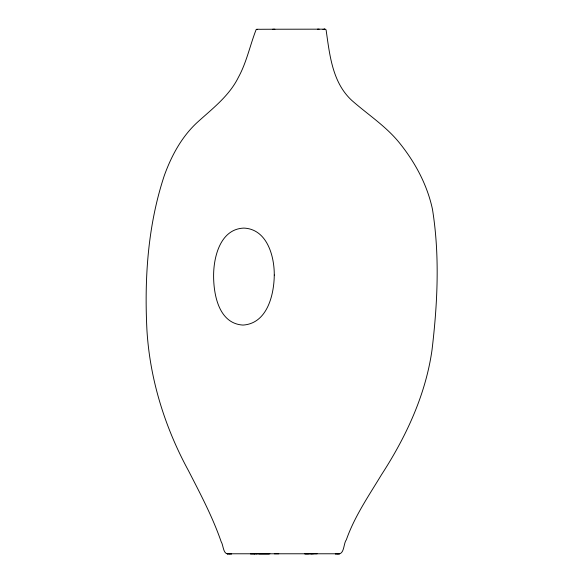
<?xml version="1.0" encoding="UTF-8"?>
<svg xmlns="http://www.w3.org/2000/svg" width="583" height="583" viewBox="0 0 583 583"><rect width="100%" height="100%" fill="white"/><g stroke="black" fill="none" stroke-linecap="round" stroke-linejoin="round"><path stroke-width="0.87" d="M322.953 29.449L324.614 29.165L317.524 29.172M274.914 29.23L262.08 29.274C260.142 29.42 258.109 29.033 256.207 29.427C250.056 45.11 246.653 62.315 238.396 77.32C229.381 95.634 212.963 108.227 198.154 121.599C182.1 136.007 171.621 155.34 164.362 175.417C147.878 224.972 144.307 277.996 146.923 329.876C149.853 379.278 164.872 427.383 188.498 470.736C200.392 493.896 212.642 517.048 221.176 541.716C223.653 545.477 222.837 555.577 229.789 553.835M324.826 29.15L324.512 29.165C325.241 29.012 326.05 29.398 326.137 30.207C329.686 54.875 332.317 82.305 351.644 100.276C367.735 114.53 386.143 126.256 399.698 143.207C415.227 162.526 427.244 184.898 432.462 209.253C439.925 255.762 437.549 303.473 432.003 350.077C425.59 395.114 406.001 436.9 381.457 474.773C368.733 495.834 354.559 516.4 346.346 539.785C343.241 543.626 344.684 555.38 337.12 553.835M338.942 553.806L339.59 553.777L229.126 553.784M336.325 553.835L335.334 553.85L338.169 553.828M254.254 553.784L254.946 553.777L250.413 553.777L256.593 553.777M269.113 553.843L255.842 553.843M319.141 29.172L272.727 29.237M258.983 553.777L269.914 553.777M305.237 553.777L308.56 553.777M310.965 553.777L317.123 553.777M274.309 553.777L278.769 553.777M304.639 553.843L312.043 553.85M312.612 553.777L313.297 553.784M230.547 553.835L231.611 553.85L227.173 553.77L227.851 553.806M256.702 29.296L257.628 29.471M274.272 275.038C274.054 294.991 267.16 323.529 243.031 325.074C218.778 323.711 213.429 294.451 213.611 274.892C213.801 255.901 220.797 228.9 243.898 228.091C266.912 229.09 274.404 255.879 274.272 275.038"/></g></svg>
